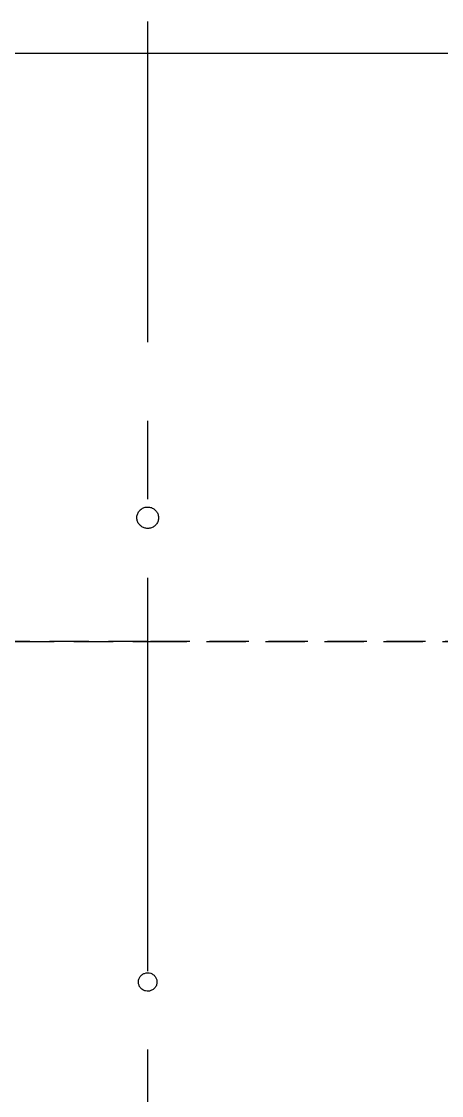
# Model space of a CAD drawing. Header units: millimetres. Extents: x 8 to 867, y 8 to 585.
# Drawn here: x 730.7 to 744.27, y 396.17 to 430.87 of the extents above; entities that cross this region are included whole.
import ezdxf

# ---------------------------------------------------------------- set-up
doc = ezdxf.new("R2010")
doc.units = ezdxf.units.MM
doc.linetypes.add('CENTERX2', pattern=[20.32, 12.7, -2.54, 2.54, -2.54])
doc.linetypes.add('HIDDEN', pattern=[1.905, 1.27, -0.635])
doc.layers.add('CENTERLINE', color=4, linetype='CENTERX2')
doc.layers.add('HIDDEN', color=3, linetype='HIDDEN')
doc.layers.add('OUTLINE', color=7, linetype='Continuous', lineweight=25)

msp = doc.modelspace()

# ---------------------------------------------------------------- linework, layer by layer
at = {"layer": 'CENTERLINE'}
msp.add_line((734.7799, 156.34842), (734.7799, 430.8663), dxfattribs=at)
at = {"layer": 'HIDDEN'}
for p, q in [((734.7799, 410.83342), (674.36627, 410.83342)), ((724.7799, 410.83342), (734.7799, 410.83342)), ((795.19353, 410.83342), (734.7799, 410.83342)), ((734.7799, 410.83342), (744.7799, 410.83342))]:
    msp.add_line(p, q, dxfattribs=at)
at = {"layer": 'OUTLINE'}
msp.add_line((748.0799, 429.83342), (721.4799, 429.83342), dxfattribs=at)
for points, knots in [([(734.58763, 414.54391), (734.62263, 414.52578), (734.69264, 414.48952), (734.8133, 414.48249), (734.92864, 414.51252), (735.02763, 414.57924), (735.09859, 414.67441), (735.13366, 414.78759), (735.12884, 414.90598), (735.0847, 415.01625), (735.0062, 415.10593), (734.90219, 415.16486), (734.78438, 415.18629), (734.66608, 415.1678), (734.56062, 415.11151), (734.47986, 415.02381), (734.43293, 414.91467), (734.42505, 414.79631), (734.45744, 414.68272), (734.51674, 414.59646), (734.56789, 414.55854), (734.58763, 414.54391)], [0, 0, 0, 0, 0.05368089, 0.1073615, 0.16103377, 0.21471129, 0.26840214, 0.322094, 0.37577205, 0.42944572, 0.48312632, 0.53681995, 0.590509, 0.64418348, 0.69785718, 0.75154239, 0.80523689, 0.85892272, 0.91259521, 0.96627337, 1, 1, 1, 1]), ([(734.61852, 399.58312), (734.64874, 399.56797), (734.70918, 399.53767), (734.81268, 399.53303), (734.91118, 399.56013), (734.99524, 399.61851), (735.05492, 399.70096), (735.08364, 399.7984), (735.07809, 399.89982), (735.03895, 399.99379), (734.97059, 400.06969), (734.88074, 400.11893), (734.77952, 400.1359), (734.67834, 400.11868), (734.58862, 400.06923), (734.52045, 399.99315), (734.48154, 399.8991), (734.47621, 399.79757), (734.50535, 399.70058), (734.55719, 399.62733), (734.60146, 399.59542), (734.61852, 399.58312)], [0, 0, 0, 0, 0.05368404, 0.10736814, 0.16104773, 0.21472973, 0.26842218, 0.3221102, 0.37579254, 0.42947508, 0.48315904, 0.53685106, 0.59053884, 0.64421946, 0.69790007, 0.75158955, 0.8052795, 0.85896709, 0.91264431, 0.96632759, 1, 1, 1, 1])]:
    msp.add_open_spline(points, degree=3, knots=knots, dxfattribs=at)

doc.saveas('drawing.dxf')
